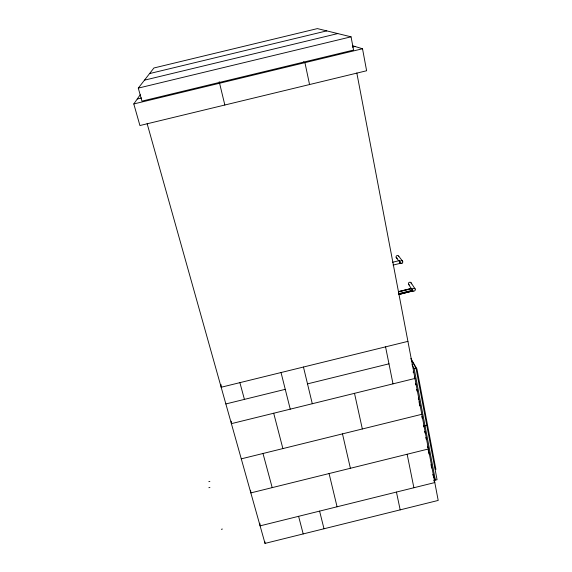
<?xml version="1.0" encoding="UTF-8"?>
<svg xmlns="http://www.w3.org/2000/svg" width="572" height="572" viewBox="0 0 572 572"><rect width="100%" height="100%" fill="white"/><g stroke="black" fill="none" stroke-linecap="round" stroke-linejoin="round"><path stroke-width="0.86" d="M398.577 294.623L412.483 290.912L411.726 288.352L398.67 291.548M393.071 265.093L400.007 263.399L399.356 260.603L399.313 261.247M411.661 288.367L411.704 289.289M352.531 45.739L362.519 48.756L366.616 70.756L139.925 125.533L133.798 103.954L140.262 94.716M138.295 88.117L153.925 67.975L317.403 28.6L351.051 36.822L353.567 50.064L141.942 101.13L138.295 88.117L351.051 36.822M400.007 263.399L399.535 262.305M402.059 263.177L400.979 263.363A1.459 1.344 -33.9 0 1 400.178 261.368A1.459 1.344 -33.9 0 1 402.431 260.996A1.459 1.344 -33.9 0 1 402.059 263.177L401.229 263.385M221.357 529.3L222.394 529.043M432.675 474.538L435.356 480.123L437.058 479.701L415.966 368.111L411.168 359.745M147.133 123.638L265.022 543.4L438.202 500.428L356.821 72.966M225.854 403.954L285.264 389.339M307.514 383.869L388.974 363.828M412.004 364.743L414.164 368.547L415.966 368.111M414.979 378.442L231.388 423.652L231.238 421.178M241.277 458.851L421.807 414.3M425.039 425.804L426.791 425.368M208.816 481.681L209.867 481.424M208.859 487.702L209.917 487.444M428.414 448.984L250.836 492.907L250.593 490.247M392.421 262.298L399.356 260.603M398.641 291.663L411.804 288.438M398.641 291.863L410.76 288.896M398.52 293.701L412.412 290.297M398.577 294.037L412.462 290.633M398.605 294.308L412.483 290.912M398.605 294.508L412.483 291.112M407.922 341.362L221.164 387.251L221.057 384.598M149.585 73.566L326.741 30.881M144.459 80.173L337.787 33.576M137.259 99.006L141.599 97.962M352.395 47.104L354.983 46.482M133.798 103.954L362.519 48.756M412.448 291.219L412.09 290.719M303.582 61.812L304.94 62.655L309.552 84.549M398.663 256.113L402.645 261.275M396.21 257.557L398.663 260.803M411.132 282.854L415.143 288.989M408.572 284.32L411.211 288.424M410.882 358.444L416.959 369.012L435.878 469.326L435.106 467.739M413.077 371.972L413.513 372.751M433.698 480.237L434.806 482.561L260.096 525.861L259.824 523.237M239.89 382.647L244.43 399.385M262.991 453.496L272.193 487.623M273.702 413.234L282.883 448.584M298.605 516.316L303.196 533.926M281.038 372.536L290.247 409.159M319.598 511.118L324.002 528.764M224.839 105.019L219.212 81.696M303.46 367.031L312.291 403.732M329.079 473.552L337.072 506.785M342.485 433.869L350.393 468.282M354.504 393.336L362.333 428.971M396.446 492.07L400.178 509.866M385.564 346.854L393 383.855M407.15 454.247L413.885 487.752M414.164 368.547L435.356 480.123M414.342 377.12L414.679 378.871M415.508 383.24L415.844 384.985M416.673 389.353L417.009 391.105M418.339 398.098L418.675 399.842M419.004 401.594L419.841 405.963M421.836 416.452L422.172 418.196M423.502 425.189L423.838 426.941M424.667 431.309L425.003 433.061M425.833 437.43L426.169 439.174M427.498 446.167L427.835 447.919M428.163 449.663L429 454.032M430.995 464.521L431.667 468.018M264.829 541.641L265.022 543.4M397.397 258.187A1.423 1.323 -34.2 0 1 396.046 257.007A1.423 1.323 -34.2 0 1 397.24 255.512A1.423 1.323 -34.2 0 1 398.791 256.435M409.423 284.928A1.473 1.351 -29.1 0 1 408.472 283.276A1.473 1.351 -29.1 0 1 410.281 282.239A1.473 1.351 -29.1 0 1 411.232 283.898M413.399 291.105A1.509 1.373 -28.8 0 0 415.279 289.325A1.509 1.373 -28.8 0 0 412.834 288.774A1.509 1.373 -28.8 0 0 413.399 291.105"/></g></svg>
